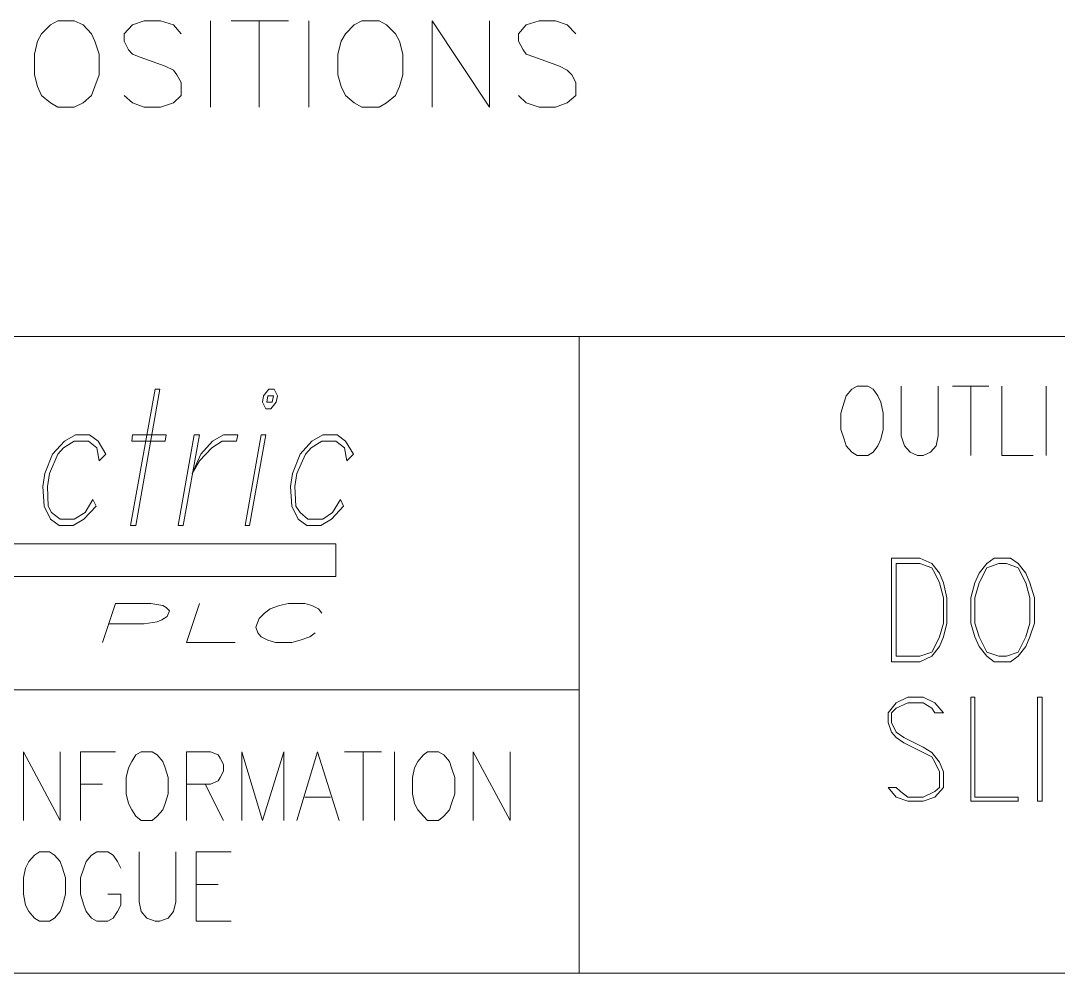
# Model space of a CAD drawing. Header units: millimetres. Extents: x 20 to 2064, y 18 to 2964.
# Drawn here: x 803.4 to 1139.5, y 56.8 to 365.4 of the extents above; entities that cross this region are included whole.
import ezdxf

# ---------------------------------------------------------------- set-up
doc = ezdxf.new("R2010")
doc.units = ezdxf.units.MM
doc.header["$MEASUREMENT"] = 0
doc.layers.get('0').update_dxf_attribs({"linetype": 'CONTINUOUS'})

msp = doc.modelspace()

# ---------------------------------------------------------------- linework, layer by layer
at = {"color": 0, "linetype": 'Continuous', "lineweight": 20, "true_color": 0x000007}
for points in [[(813.05, 364.12), (810.16, 361.22)], [(815.42, 365.43), (813.05, 364.12)], [(813.05, 364.12), (813.05, 364.12)], [(820.68, 365.43), (815.42, 365.43)], [(815.42, 365.43), (815.42, 365.43)], [(823.57, 364.12), (820.68, 365.43)], [(820.68, 365.43), (820.68, 365.43)], [(826.33, 361.22), (823.57, 364.12)], [(823.57, 364.12), (823.57, 364.12)], [(839.61, 364.12), (836.85, 361.22)], [(843.42, 365.43), (839.61, 364.12)], [(839.61, 364.12), (839.61, 364.12)], [(848.68, 365.43), (843.42, 365.43)], [(843.42, 365.43), (843.42, 365.43)], [(852.89, 364.12), (848.68, 365.43)], [(848.68, 365.43), (848.68, 365.43)], [(855.39, 361.22), (852.89, 364.12)], [(852.89, 364.12), (852.89, 364.12)], [(864.86, 365.43), (864.86, 337.42)], [(871.56, 365.43), (890.11, 365.43)], [(880.64, 365.43), (880.64, 337.42)], [(890.11, 365.43), (890.11, 365.43)], [(896.68, 365.43), (896.68, 337.42)], [(911.41, 364.12), (908.65, 361.22)], [(913.91, 365.43), (911.41, 364.12)], [(911.41, 364.12), (911.41, 364.12)], [(919.56, 365.43), (913.91, 365.43)], [(913.91, 365.43), (913.91, 365.43)], [(921.93, 364.12), (919.56, 365.43)], [(919.56, 365.43), (919.56, 365.43)], [(924.82, 361.22), (921.93, 364.12)], [(921.93, 364.12), (921.93, 364.12)], [(936.66, 365.43), (936.66, 337.42)], [(936.66, 365.43), (955.2, 337.42)], [(955.2, 365.43), (955.2, 337.42)], [(967.16, 364.12), (964.66, 361.22)], [(971.37, 365.43), (967.16, 364.12)], [(967.16, 364.12), (967.16, 364.12)], [(976.63, 365.43), (971.37, 365.43)], [(971.37, 365.43), (971.37, 365.43)], [(980.44, 364.12), (976.63, 365.43)], [(976.63, 365.43), (976.63, 365.43)], [(983.21, 361.22), (980.44, 364.12)], [(980.44, 364.12), (980.44, 364.12)], [(810.16, 361.22), (808.84, 358.86)], [(810.16, 361.22), (810.16, 361.22)], [(827.38, 358.86), (826.33, 361.22)], [(826.33, 361.22), (826.33, 361.22)], [(836.85, 361.22), (836.85, 361.22)], [(836.85, 361.22), (836.85, 358.86)], [(908.65, 361.22), (907.2, 358.86)], [(908.65, 361.22), (908.65, 361.22)], [(926.14, 358.86), (924.82, 361.22)], [(924.82, 361.22), (924.82, 361.22)], [(964.66, 361.22), (964.66, 361.22)], [(964.66, 361.22), (964.66, 358.86)], [(808.84, 358.86), (807.79, 354.65)], [(808.84, 358.86), (808.84, 358.86)], [(828.83, 354.65), (827.38, 358.86)], [(827.38, 358.86), (827.38, 358.86)], [(836.85, 358.86), (836.85, 358.86)], [(836.85, 358.86), (838.3, 355.96)], [(907.2, 358.86), (906.15, 354.65)], [(907.2, 358.86), (907.2, 358.86)], [(927.19, 354.65), (926.14, 358.86)], [(926.14, 358.86), (926.14, 358.86)], [(964.66, 358.86), (964.66, 358.86)], [(964.66, 358.86), (966.11, 355.96)], [(807.79, 354.65), (807.79, 354.65)], [(807.79, 354.65), (807.79, 347.94)], [(828.83, 347.94), (828.83, 354.65)], [(828.83, 354.65), (828.83, 354.65)], [(838.3, 355.96), (838.3, 355.96)], [(838.3, 355.96), (839.61, 354.65)], [(839.61, 354.65), (839.61, 354.65)], [(839.61, 354.65), (842.11, 353.6)], [(842.11, 353.6), (842.11, 353.6)], [(842.11, 353.6), (850.13, 350.7)], [(906.15, 354.65), (906.15, 354.65)], [(906.15, 354.65), (906.15, 347.94)], [(927.19, 347.94), (927.19, 354.65)], [(927.19, 354.65), (927.19, 354.65)], [(966.11, 355.96), (966.11, 355.96)], [(966.11, 355.96), (967.16, 354.65)], [(967.16, 354.65), (967.16, 354.65)], [(967.16, 354.65), (969.92, 353.6)], [(969.92, 353.6), (969.92, 353.6)], [(969.92, 353.6), (977.95, 350.7)], [(850.13, 350.7), (850.13, 350.7)], [(850.13, 350.7), (852.89, 349.39)], [(977.95, 350.7), (977.95, 350.7)], [(977.95, 350.7), (980.44, 349.39)], [(807.79, 347.94), (807.79, 347.94)], [(807.79, 347.94), (808.84, 344.13)], [(827.38, 344.13), (828.83, 347.94)], [(828.83, 347.94), (828.83, 347.94)], [(852.89, 349.39), (852.89, 349.39)], [(852.89, 349.39), (853.94, 347.94)], [(853.94, 347.94), (853.94, 347.94)], [(853.94, 347.94), (855.39, 345.44)], [(906.15, 347.94), (906.15, 347.94)], [(906.15, 347.94), (907.2, 344.13)], [(926.14, 344.13), (927.19, 347.94)], [(927.19, 347.94), (927.19, 347.94)], [(980.44, 349.39), (980.44, 349.39)], [(980.44, 349.39), (981.89, 347.94)], [(981.89, 347.94), (981.89, 347.94)], [(981.89, 347.94), (983.21, 345.44)], [(808.84, 344.13), (808.84, 344.13)], [(808.84, 344.13), (810.16, 341.24)], [(826.33, 341.24), (827.38, 344.13)], [(827.38, 344.13), (827.38, 344.13)], [(855.39, 345.44), (855.39, 345.44)], [(855.39, 345.44), (855.39, 341.24)], [(907.2, 344.13), (907.2, 344.13)], [(907.2, 344.13), (908.65, 341.24)], [(924.82, 341.24), (926.14, 344.13)], [(926.14, 344.13), (926.14, 344.13)], [(983.21, 345.44), (983.21, 345.44)], [(983.21, 345.44), (983.21, 341.24)], [(810.16, 341.24), (810.16, 341.24)], [(810.16, 341.24), (813.05, 338.87)], [(823.57, 338.87), (826.33, 341.24)], [(826.33, 341.24), (826.33, 341.24)], [(839.61, 338.87), (836.85, 341.24)], [(836.85, 341.24), (836.85, 341.24)], [(855.39, 341.24), (852.89, 338.87)], [(855.39, 341.24), (855.39, 341.24)], [(908.65, 341.24), (908.65, 341.24)], [(908.65, 341.24), (911.41, 338.87)], [(921.93, 338.87), (924.82, 341.24)], [(924.82, 341.24), (924.82, 341.24)], [(967.16, 338.87), (964.66, 341.24)], [(964.66, 341.24), (964.66, 341.24)], [(983.21, 341.24), (980.44, 338.87)], [(983.21, 341.24), (983.21, 341.24)], [(813.05, 338.87), (813.05, 338.87)], [(813.05, 338.87), (815.42, 337.42)], [(815.42, 337.42), (815.42, 337.42)], [(815.42, 337.42), (820.68, 337.42)], [(820.68, 337.42), (823.57, 338.87)], [(820.68, 337.42), (820.68, 337.42)], [(823.57, 338.87), (823.57, 338.87)], [(843.42, 337.42), (839.61, 338.87)], [(839.61, 338.87), (839.61, 338.87)], [(848.68, 337.42), (843.42, 337.42)], [(843.42, 337.42), (843.42, 337.42)], [(852.89, 338.87), (848.68, 337.42)], [(848.68, 337.42), (848.68, 337.42)], [(852.89, 338.87), (852.89, 338.87)], [(864.86, 337.42), (864.86, 337.42)], [(880.64, 337.42), (880.64, 337.42)], [(896.68, 337.42), (896.68, 337.42)], [(911.41, 338.87), (911.41, 338.87)], [(911.41, 338.87), (913.91, 337.42)], [(913.91, 337.42), (913.91, 337.42)], [(913.91, 337.42), (919.56, 337.42)], [(919.56, 337.42), (921.93, 338.87)], [(919.56, 337.42), (919.56, 337.42)], [(921.93, 338.87), (921.93, 338.87)], [(936.66, 337.42), (936.66, 337.42)], [(955.2, 337.42), (955.2, 337.42)], [(955.2, 337.42), (955.2, 337.42)], [(971.37, 337.42), (967.16, 338.87)], [(967.16, 338.87), (967.16, 338.87)], [(976.63, 337.42), (971.37, 337.42)], [(971.37, 337.42), (971.37, 337.42)], [(980.44, 338.87), (976.63, 337.42)], [(976.63, 337.42), (976.63, 337.42)], [(980.44, 338.87), (980.44, 338.87)], [(66.54, 263.13), (2017.43, 263.13)], [(984.26, 263.13), (984.26, 56.81)], [(846.97, 246.03), (838.95, 201.85)], [(848.42, 246.03), (840.66, 201.85)], [(846.97, 246.03), (848.42, 246.03)], [(848.42, 246.03), (848.42, 246.03)], [(883.79, 246.03), (882.08, 243.93)], [(885.5, 246.03), (883.79, 246.03)], [(883.79, 246.03), (883.79, 246.03)], [(886.56, 243.93), (885.5, 246.03)], [(885.5, 246.03), (885.5, 246.03)], [(1072.62, 246.03), (1070.78, 243.93)], [(1074.33, 247.08), (1072.62, 246.03)], [(1072.62, 246.03), (1072.62, 246.03)], [(1077.88, 247.08), (1074.33, 247.08)], [(1074.33, 247.08), (1074.33, 247.08)], [(1079.59, 246.03), (1077.88, 247.08)], [(1077.88, 247.08), (1077.88, 247.08)], [(1081.04, 243.93), (1079.59, 246.03)], [(1079.59, 246.03), (1079.59, 246.03)], [(1088.67, 247.08), (1088.67, 230.91)], [(1100.63, 230.91), (1100.63, 247.08)], [(1100.63, 247.08), (1100.63, 247.08)], [(1105.24, 247.08), (1117.07, 247.08)], [(1111.15, 247.08), (1111.15, 224.6)], [(1117.07, 247.08), (1117.07, 247.08)], [(1121.28, 247.08), (1121.28, 224.6)], [(1135.61, 247.08), (1135.61, 224.6)], [(882.08, 243.93), (881.69, 241.82)], [(882.08, 243.93), (882.08, 243.93)], [(883.4, 243.93), (883.14, 241.82)], [(885.24, 243.93), (883.4, 243.93)], [(883.4, 243.93), (883.4, 243.93)], [(884.85, 241.82), (885.24, 243.93)], [(885.24, 243.93), (885.24, 243.93)], [(886.16, 241.82), (886.56, 243.93)], [(886.56, 243.93), (886.56, 243.93)], [(1070.78, 243.93), (1070.13, 241.82)], [(1070.78, 243.93), (1070.78, 243.93)], [(1082.09, 241.82), (1081.04, 243.93)], [(1081.04, 243.93), (1081.04, 243.93)], [(881.69, 241.82), (881.69, 241.82)], [(881.69, 241.82), (882.74, 239.72)], [(882.74, 239.72), (882.74, 239.72)], [(882.74, 239.72), (884.45, 239.72)], [(883.14, 241.82), (883.14, 241.82)], [(883.14, 241.82), (884.85, 241.82)], [(884.45, 239.72), (886.16, 241.82)], [(884.45, 239.72), (884.45, 239.72)], [(884.85, 241.82), (884.85, 241.82)], [(886.16, 241.82), (886.16, 241.82)], [(1070.13, 241.82), (1069.07, 238.27)], [(1070.13, 241.82), (1070.13, 241.82)], [(1082.75, 238.27), (1082.09, 241.82)], [(1082.09, 241.82), (1082.09, 241.82)], [(1069.07, 238.27), (1069.07, 238.27)], [(1069.07, 238.27), (1069.07, 233.01)], [(1082.75, 233.01), (1082.75, 238.27)], [(1082.75, 238.27), (1082.75, 238.27)], [(1069.07, 233.01), (1069.07, 233.01)], [(1069.07, 233.01), (1070.13, 229.86)], [(1082.09, 229.86), (1082.75, 233.01)], [(1082.75, 233.01), (1082.75, 233.01)], [(817.52, 229.2), (813.71, 224.99)], [(820.68, 229.2), (817.26, 227.1)], [(821.07, 231.3), (817.52, 229.2)], [(817.52, 229.2), (817.52, 229.2)], [(825.28, 229.2), (820.68, 229.2)], [(820.68, 229.2), (820.68, 229.2)], [(825.67, 231.3), (821.07, 231.3)], [(821.07, 231.3), (821.07, 231.3)], [(828.04, 227.1), (825.28, 229.2)], [(825.28, 229.2), (825.28, 229.2)], [(828.43, 229.2), (825.67, 231.3)], [(825.67, 231.3), (825.67, 231.3)], [(830.93, 224.99), (828.43, 229.2)], [(828.43, 229.2), (828.43, 229.2)], [(839.61, 231.3), (839.35, 229.2)], [(839.35, 229.2), (839.35, 229.2)], [(839.35, 229.2), (850.13, 229.2)], [(839.61, 231.3), (850.53, 231.3)], [(850.53, 231.3), (850.13, 229.2)], [(850.13, 229.2), (850.13, 229.2)], [(850.13, 229.2), (850.13, 229.2)], [(850.53, 231.3), (850.53, 231.3)], [(859.6, 231.3), (854.34, 201.85)], [(861.31, 231.3), (856.05, 201.85)], [(859.6, 231.3), (861.31, 231.3)], [(861.31, 231.3), (861.31, 231.3)], [(861.7, 224.99), (865.52, 229.2)], [(865.25, 227.1), (868.67, 229.2)], [(865.52, 229.2), (869.07, 231.3)], [(865.52, 229.2), (865.52, 229.2)], [(868.67, 229.2), (868.67, 229.2)], [(868.67, 229.2), (873.27, 229.2)], [(869.07, 231.3), (869.07, 231.3)], [(869.07, 231.3), (873.67, 231.3)], [(873.27, 229.2), (873.67, 231.3)], [(873.27, 229.2), (873.27, 229.2)], [(873.67, 231.3), (873.67, 231.3)], [(873.67, 231.3), (873.67, 231.3)], [(881.3, 231.3), (876.04, 201.85)], [(882.74, 231.3), (877.48, 201.85)], [(881.3, 231.3), (882.74, 231.3)], [(882.74, 231.3), (882.74, 231.3)], [(897.73, 229.2), (893.92, 224.99)], [(900.89, 229.2), (897.47, 227.1)], [(901.28, 231.3), (897.73, 229.2)], [(897.73, 229.2), (897.73, 229.2)], [(905.49, 229.2), (900.89, 229.2)], [(900.89, 229.2), (900.89, 229.2)], [(905.89, 231.3), (901.28, 231.3)], [(901.28, 231.3), (901.28, 231.3)], [(908.25, 227.1), (905.49, 229.2)], [(905.49, 229.2), (905.49, 229.2)], [(908.65, 229.2), (905.89, 231.3)], [(905.89, 231.3), (905.89, 231.3)], [(911.15, 224.99), (908.65, 229.2)], [(908.65, 229.2), (908.65, 229.2)], [(1070.13, 229.86), (1070.13, 229.86)], [(1070.13, 229.86), (1070.78, 227.75)], [(1081.04, 227.75), (1082.09, 229.86)], [(1082.09, 229.86), (1082.09, 229.86)], [(1088.67, 230.91), (1088.67, 230.91)], [(1088.67, 230.91), (1089.72, 227.75)], [(1099.98, 227.75), (1100.63, 230.91)], [(1100.63, 230.91), (1100.63, 230.91)], [(817.26, 227.1), (815.42, 224.99)], [(817.26, 227.1), (817.26, 227.1)], [(828.83, 222.89), (828.04, 227.1)], [(828.04, 227.1), (828.04, 227.1)], [(861.31, 222.89), (865.25, 227.1)], [(865.25, 227.1), (865.25, 227.1)], [(897.47, 227.1), (895.63, 224.99)], [(897.47, 227.1), (897.47, 227.1)], [(909.04, 222.89), (908.25, 227.1)], [(908.25, 227.1), (908.25, 227.1)], [(1070.78, 227.75), (1070.78, 227.75)], [(1070.78, 227.75), (1072.62, 225.65)], [(1072.62, 225.65), (1072.62, 225.65)], [(1072.62, 225.65), (1074.33, 224.6)], [(1077.88, 224.6), (1079.59, 225.65)], [(1079.59, 225.65), (1081.04, 227.75)], [(1079.59, 225.65), (1079.59, 225.65)], [(1081.04, 227.75), (1081.04, 227.75)], [(1089.72, 227.75), (1089.72, 227.75)], [(1089.72, 227.75), (1091.56, 225.65)], [(1091.56, 225.65), (1091.56, 225.65)], [(1091.56, 225.65), (1093.93, 224.6)], [(1095.77, 224.6), (1098.13, 225.65)], [(1098.13, 225.65), (1099.98, 227.75)], [(1098.13, 225.65), (1098.13, 225.65)], [(1099.98, 227.75), (1099.98, 227.75)], [(813.71, 224.99), (811.21, 218.68)], [(815.42, 224.99), (812.65, 218.68)], [(813.71, 224.99), (813.71, 224.99)], [(815.42, 224.99), (815.42, 224.99)], [(830.93, 224.99), (828.83, 222.89)], [(828.83, 222.89), (828.83, 222.89)], [(858.94, 218.68), (861.7, 224.99)], [(858.94, 218.68), (861.31, 222.89)], [(861.31, 222.89), (861.31, 222.89)], [(861.7, 224.99), (861.7, 224.99)], [(893.92, 224.99), (891.42, 218.68)], [(895.63, 224.99), (892.87, 218.68)], [(893.92, 224.99), (893.92, 224.99)], [(895.63, 224.99), (895.63, 224.99)], [(911.15, 224.99), (909.04, 222.89)], [(909.04, 222.89), (909.04, 222.89)], [(1074.33, 224.6), (1074.33, 224.6)], [(1074.33, 224.6), (1077.88, 224.6)], [(1077.88, 224.6), (1077.88, 224.6)], [(1093.93, 224.6), (1093.93, 224.6)], [(1093.93, 224.6), (1095.77, 224.6)], [(1095.77, 224.6), (1095.77, 224.6)], [(1111.15, 224.6), (1111.15, 224.6)], [(1121.28, 224.6), (1121.28, 224.6)], [(1121.28, 224.6), (1131.4, 224.6)], [(1131.4, 224.6), (1131.4, 224.6)], [(1135.61, 224.6), (1135.61, 224.6)], [(811.21, 218.68), (810.55, 214.47)], [(811.21, 218.68), (811.21, 218.68)], [(812.65, 218.68), (812, 214.47)], [(812.65, 218.68), (812.65, 218.68)], [(891.42, 218.68), (890.76, 214.47)], [(891.42, 218.68), (891.42, 218.68)], [(892.87, 218.68), (892.21, 214.47)], [(892.87, 218.68), (892.87, 218.68)], [(810.55, 214.47), (810.55, 214.47)], [(810.55, 214.47), (810.94, 208.16)], [(812, 214.47), (812, 214.47)], [(812, 214.47), (812.26, 208.16)], [(890.76, 214.47), (890.76, 214.47)], [(890.76, 214.47), (891.16, 208.16)], [(892.21, 214.47), (892.21, 214.47)], [(892.21, 214.47), (892.47, 208.16)], [(824.23, 206.06), (826.72, 210.26)], [(826.72, 210.26), (826.72, 210.26)], [(826.72, 210.26), (827.78, 208.16)], [(904.44, 206.06), (906.94, 210.26)], [(906.94, 210.26), (906.94, 210.26)], [(906.94, 210.26), (907.99, 208.16)], [(810.94, 208.16), (810.94, 208.16)], [(810.94, 208.16), (813.05, 203.95)], [(812.26, 208.16), (812.26, 208.16)], [(812.26, 208.16), (813.31, 206.06)], [(813.31, 206.06), (813.31, 206.06)], [(813.31, 206.06), (816.2, 203.95)], [(820.68, 203.95), (824.23, 206.06)], [(823.83, 203.95), (827.78, 208.16)], [(824.23, 206.06), (824.23, 206.06)], [(827.78, 208.16), (827.78, 208.16)], [(827.78, 208.16), (827.78, 208.16)], [(891.16, 208.16), (891.16, 208.16)], [(891.16, 208.16), (893.26, 203.95)], [(892.47, 208.16), (892.47, 208.16)], [(892.47, 208.16), (893.92, 206.06)], [(893.92, 206.06), (893.92, 206.06)], [(893.92, 206.06), (896.42, 203.95)], [(901.28, 203.95), (904.44, 206.06)], [(904.04, 203.95), (907.99, 208.16)], [(904.44, 206.06), (904.44, 206.06)], [(907.99, 208.16), (907.99, 208.16)], [(907.99, 208.16), (907.99, 208.16)], [(813.05, 203.95), (813.05, 203.95)], [(813.05, 203.95), (815.81, 201.85)], [(815.81, 201.85), (815.81, 201.85)], [(815.81, 201.85), (820.41, 201.85)], [(816.2, 203.95), (816.2, 203.95)], [(816.2, 203.95), (820.68, 203.95)], [(820.41, 201.85), (823.83, 203.95)], [(820.41, 201.85), (820.41, 201.85)], [(820.68, 203.95), (820.68, 203.95)], [(823.83, 203.95), (823.83, 203.95)], [(838.95, 201.85), (838.95, 201.85)], [(838.95, 201.85), (840.66, 201.85)], [(840.66, 201.85), (840.66, 201.85)], [(840.66, 201.85), (840.66, 201.85)], [(854.34, 201.85), (854.34, 201.85)], [(854.34, 201.85), (856.05, 201.85)], [(856.05, 201.85), (856.05, 201.85)], [(856.05, 201.85), (856.05, 201.85)], [(876.04, 201.85), (876.04, 201.85)], [(876.04, 201.85), (877.48, 201.85)], [(877.48, 201.85), (877.48, 201.85)], [(877.48, 201.85), (877.48, 201.85)], [(893.26, 203.95), (893.26, 203.95)], [(893.26, 203.95), (896.02, 201.85)], [(896.02, 201.85), (896.02, 201.85)], [(896.02, 201.85), (900.63, 201.85)], [(896.42, 203.95), (896.42, 203.95)], [(896.42, 203.95), (901.28, 203.95)], [(900.63, 201.85), (904.04, 203.95)], [(900.63, 201.85), (900.63, 201.85)], [(901.28, 203.95), (901.28, 203.95)], [(904.04, 203.95), (904.04, 203.95)], [(905.49, 195.93), (690.76, 195.93)], [(905.49, 185.41), (905.49, 195.93)], [(905.49, 195.93), (905.49, 195.93)], [(1085.51, 191.33), (1085.51, 157.67)], [(1085.51, 191.33), (1094.72, 191.33)], [(1086.96, 189.62), (1086.96, 159.51)], [(1086.96, 189.62), (1094.72, 189.62)], [(1094.72, 191.33), (1094.72, 191.33)], [(1094.72, 191.33), (1098.53, 189.62)], [(1094.72, 189.62), (1094.72, 189.62)], [(1094.72, 189.62), (1098.53, 188.17)], [(1098.53, 189.62), (1098.53, 189.62)], [(1098.53, 189.62), (1101.03, 186.46)], [(1116.41, 189.62), (1113.91, 186.46)], [(1118.78, 191.33), (1116.41, 189.62)], [(1116.41, 189.62), (1116.41, 189.62)], [(1120.23, 189.62), (1116.41, 188.17)], [(1124.04, 191.33), (1118.78, 191.33)], [(1118.78, 191.33), (1118.78, 191.33)], [(1122.72, 189.62), (1120.23, 189.62)], [(1120.23, 189.62), (1120.23, 189.62)], [(1126.54, 188.17), (1122.72, 189.62)], [(1122.72, 189.62), (1122.72, 189.62)], [(1126.54, 189.62), (1124.04, 191.33)], [(1124.04, 191.33), (1124.04, 191.33)], [(1129.04, 186.46), (1126.54, 189.62)], [(1126.54, 189.62), (1126.54, 189.62)], [(693.25, 185.41), (905.49, 185.41)], [(905.49, 185.41), (905.49, 185.41)], [(1098.53, 188.17), (1098.53, 188.17)], [(1098.53, 188.17), (1099.58, 186.46)], [(1099.58, 186.46), (1099.58, 186.46)], [(1099.58, 186.46), (1101.03, 183.31)], [(1101.03, 186.46), (1101.03, 186.46)], [(1101.03, 186.46), (1102.34, 183.31)], [(1113.91, 186.46), (1112.47, 183.31)], [(1116.41, 188.17), (1113.91, 183.31)], [(1113.91, 186.46), (1113.91, 186.46)], [(1116.41, 188.17), (1116.41, 188.17)], [(1129.04, 183.31), (1126.54, 188.17)], [(1126.54, 188.17), (1126.54, 188.17)], [(1130.35, 183.31), (1129.04, 186.46)], [(1129.04, 186.46), (1129.04, 186.46)], [(1101.03, 183.31), (1101.03, 183.31)], [(1101.03, 183.31), (1102.34, 178.44)], [(1102.34, 183.31), (1102.34, 183.31)], [(1102.34, 183.31), (1103.39, 178.44)], [(1112.47, 183.31), (1111.15, 178.44)], [(1112.47, 183.31), (1112.47, 183.31)], [(1113.91, 183.31), (1112.47, 178.44)], [(1113.91, 183.31), (1113.91, 183.31)], [(1130.35, 178.44), (1129.04, 183.31)], [(1129.04, 183.31), (1129.04, 183.31)], [(1131.8, 178.44), (1130.35, 183.31)], [(1130.35, 183.31), (1130.35, 183.31)], [(1102.34, 178.44), (1102.34, 178.44)], [(1102.34, 178.44), (1102.34, 170.29)], [(1103.39, 178.44), (1103.39, 178.44)], [(1103.39, 178.44), (1103.39, 170.29)], [(1111.15, 178.44), (1111.15, 178.44)], [(1111.15, 178.44), (1111.15, 170.29)], [(1112.47, 178.44), (1112.47, 178.44)], [(1112.47, 178.44), (1112.47, 170.29)], [(1130.35, 170.29), (1130.35, 178.44)], [(1130.35, 178.44), (1130.35, 178.44)], [(1131.8, 170.29), (1131.8, 178.44)], [(1131.8, 178.44), (1131.8, 178.44)], [(834.09, 176.6), (829.88, 163.98)], [(834.09, 176.6), (845.53, 176.6)], [(845.53, 176.6), (845.53, 176.6)], [(845.53, 176.6), (849.47, 175.94)], [(849.47, 175.94), (849.47, 175.94)], [(849.47, 175.94), (850.53, 175.29)], [(850.53, 175.29), (850.53, 175.29)], [(850.53, 175.29), (851.58, 174.23)], [(861.31, 176.6), (857.1, 163.98)], [(884.19, 174.89), (882.35, 173.45)], [(887.21, 175.94), (884.19, 174.89)], [(884.19, 174.89), (884.19, 174.89)], [(890.11, 176.6), (887.21, 175.94)], [(887.21, 175.94), (887.21, 175.94)], [(895.37, 176.6), (890.11, 176.6)], [(890.11, 176.6), (890.11, 176.6)], [(897.73, 175.94), (895.37, 176.6)], [(895.37, 176.6), (895.37, 176.6)], [(899.84, 174.89), (897.73, 175.94)], [(897.73, 175.94), (897.73, 175.94)], [(900.89, 173.45), (899.84, 174.89)], [(899.84, 174.89), (899.84, 174.89)], [(850.79, 172.39), (849.08, 171.34)], [(851.58, 174.23), (850.79, 172.39)], [(850.79, 172.39), (850.79, 172.39)], [(851.58, 174.23), (851.58, 174.23)], [(880.64, 171.74), (879.59, 168.97)], [(882.35, 173.45), (880.64, 171.74)], [(880.64, 171.74), (880.64, 171.74)], [(882.35, 173.45), (882.35, 173.45)], [(843.42, 170.03), (831.98, 170.03)], [(831.98, 170.03), (831.98, 170.03)], [(847.63, 170.68), (843.42, 170.03)], [(843.42, 170.03), (843.42, 170.03)], [(849.08, 171.34), (847.63, 170.68)], [(847.63, 170.68), (847.63, 170.68)], [(849.08, 171.34), (849.08, 171.34)], [(879.59, 168.97), (879.59, 168.97)], [(879.59, 168.97), (880.24, 167.13)], [(1102.34, 170.29), (1101.03, 165.82)], [(1103.39, 170.29), (1102.34, 165.82)], [(1102.34, 170.29), (1102.34, 170.29)], [(1103.39, 170.29), (1103.39, 170.29)], [(1111.15, 170.29), (1111.15, 170.29)], [(1111.15, 170.29), (1112.47, 165.82)], [(1112.47, 170.29), (1112.47, 170.29)], [(1112.47, 170.29), (1113.91, 165.82)], [(1129.04, 165.82), (1130.35, 170.29)], [(1130.35, 165.82), (1131.8, 170.29)], [(1130.35, 170.29), (1130.35, 170.29)], [(1131.8, 170.29), (1131.8, 170.29)], [(880.24, 167.13), (880.24, 167.13)], [(880.24, 167.13), (881.3, 165.82)], [(881.3, 165.82), (881.3, 165.82)], [(881.3, 165.82), (883.4, 164.77)], [(883.4, 164.77), (883.4, 164.77)], [(883.4, 164.77), (885.9, 163.98)], [(891.16, 163.98), (893.92, 164.77)], [(893.92, 164.77), (897.08, 165.82)], [(893.92, 164.77), (893.92, 164.77)], [(897.08, 165.82), (898.78, 167.13)], [(897.08, 165.82), (897.08, 165.82)], [(898.78, 167.13), (898.78, 167.13)], [(1101.03, 165.82), (1099.58, 162.66)], [(1102.34, 165.82), (1101.03, 162.66)], [(1101.03, 165.82), (1101.03, 165.82)], [(1102.34, 165.82), (1102.34, 165.82)], [(1112.47, 165.82), (1112.47, 165.82)], [(1112.47, 165.82), (1113.91, 162.66)], [(1113.91, 165.82), (1113.91, 165.82)], [(1113.91, 165.82), (1116.41, 160.82)], [(1126.54, 160.82), (1129.04, 165.82)], [(1129.04, 162.66), (1130.35, 165.82)], [(1129.04, 165.82), (1129.04, 165.82)], [(1130.35, 165.82), (1130.35, 165.82)], [(829.88, 163.98), (829.88, 163.98)], [(857.1, 163.98), (857.1, 163.98)], [(857.1, 163.98), (872.88, 163.98)], [(872.88, 163.98), (872.88, 163.98)], [(885.9, 163.98), (885.9, 163.98)], [(885.9, 163.98), (891.16, 163.98)], [(891.16, 163.98), (891.16, 163.98)], [(1101.03, 162.66), (1098.53, 159.51)], [(1099.58, 162.66), (1098.53, 160.82)], [(1099.58, 162.66), (1099.58, 162.66)], [(1101.03, 162.66), (1101.03, 162.66)], [(1113.91, 162.66), (1113.91, 162.66)], [(1113.91, 162.66), (1116.41, 159.51)], [(1126.54, 159.51), (1129.04, 162.66)], [(1129.04, 162.66), (1129.04, 162.66)], [(1086.96, 159.51), (1086.96, 159.51)], [(1094.72, 159.51), (1086.96, 159.51)], [(1086.96, 159.51), (1086.96, 159.51)], [(1098.53, 160.82), (1094.72, 159.51)], [(1098.53, 159.51), (1094.72, 157.67)], [(1094.72, 159.51), (1094.72, 159.51)], [(1098.53, 160.82), (1098.53, 160.82)], [(1098.53, 159.51), (1098.53, 159.51)], [(1116.41, 160.82), (1116.41, 160.82)], [(1116.41, 160.82), (1120.23, 159.51)], [(1116.41, 159.51), (1116.41, 159.51)], [(1116.41, 159.51), (1118.78, 157.67)], [(1120.23, 159.51), (1120.23, 159.51)], [(1120.23, 159.51), (1122.72, 159.51)], [(1122.72, 159.51), (1126.54, 160.82)], [(1122.72, 159.51), (1122.72, 159.51)], [(1124.04, 157.67), (1126.54, 159.51)], [(1126.54, 160.82), (1126.54, 160.82)], [(1126.54, 159.51), (1126.54, 159.51)], [(1085.51, 157.67), (1085.51, 157.67)], [(1094.72, 157.67), (1085.51, 157.67)], [(1085.51, 157.67), (1085.51, 157.67)], [(1094.72, 157.67), (1094.72, 157.67)], [(1118.78, 157.67), (1118.78, 157.67)], [(1118.78, 157.67), (1124.04, 157.67)], [(1124.04, 157.67), (1124.04, 157.67)], [(542.56, 148.59), (984.26, 148.59)], [(984.26, 148.59), (984.26, 148.59)], [(1090.77, 146.23), (1086.96, 144.38)], [(1095.77, 146.23), (1090.77, 146.23)], [(1090.77, 146.23), (1090.77, 146.23)], [(1099.58, 144.38), (1095.77, 146.23)], [(1095.77, 146.23), (1095.77, 146.23)], [(1111.15, 146.23), (1111.15, 112.56)], [(1111.15, 146.23), (1112.47, 146.23)], [(1112.47, 146.23), (1112.47, 146.23)], [(1112.47, 146.23), (1112.47, 113.88)], [(1132.85, 146.23), (1132.85, 112.56)], [(1132.85, 146.23), (1134.3, 146.23)], [(1134.3, 146.23), (1134.3, 146.23)], [(1134.3, 146.23), (1134.3, 112.56)], [(1086.96, 144.38), (1084.46, 141.23)], [(1084.46, 141.23), (1084.46, 141.23)], [(1084.46, 141.23), (1084.46, 138.07)], [(1086.96, 142.67), (1085.51, 141.23)], [(1085.51, 141.23), (1085.51, 141.23)], [(1085.51, 141.23), (1085.51, 138.07)], [(1086.96, 144.38), (1086.96, 144.38)], [(1090.77, 144.38), (1086.96, 142.67)], [(1086.96, 142.67), (1086.96, 142.67)], [(1095.77, 144.38), (1090.77, 144.38)], [(1090.77, 144.38), (1090.77, 144.38)], [(1098.53, 142.67), (1095.77, 144.38)], [(1095.77, 144.38), (1095.77, 144.38)], [(1099.58, 141.23), (1098.53, 142.67)], [(1098.53, 142.67), (1098.53, 142.67)], [(1102.34, 141.23), (1099.58, 144.38)], [(1099.58, 144.38), (1099.58, 144.38)], [(1102.34, 141.23), (1099.58, 141.23)], [(1099.58, 141.23), (1099.58, 141.23)], [(1084.46, 138.07), (1084.46, 138.07)], [(1084.46, 138.07), (1085.51, 134.92)], [(1085.51, 138.07), (1085.51, 138.07)], [(1085.51, 138.07), (1086.96, 134.92)], [(1085.51, 134.92), (1085.51, 134.92)], [(1085.51, 134.92), (1086.96, 133.21)], [(1086.96, 134.92), (1086.96, 134.92)], [(1086.96, 134.92), (1089.46, 133.21)], [(1086.96, 133.21), (1086.96, 133.21)], [(1086.96, 133.21), (1089.46, 131.5)], [(1089.46, 133.21), (1089.46, 133.21)], [(1089.46, 133.21), (1095.77, 130.05)], [(1089.46, 131.5), (1089.46, 131.5)], [(1089.46, 131.5), (1095.77, 128.34)], [(804.24, 128.6), (804.24, 106.25)], [(804.24, 128.6), (816.2, 106.25)], [(816.2, 128.6), (816.2, 106.25)], [(822.78, 128.6), (822.78, 106.25)], [(822.78, 128.6), (834.09, 128.6)], [(834.09, 128.6), (834.09, 128.6)], [(842.37, 128.6), (840.66, 127.55)], [(845.92, 128.6), (842.37, 128.6)], [(842.37, 128.6), (842.37, 128.6)], [(847.63, 127.55), (845.92, 128.6)], [(845.92, 128.6), (845.92, 128.6)], [(857.1, 128.6), (857.1, 106.25)], [(857.1, 128.6), (864.86, 128.6)], [(864.86, 128.6), (864.86, 128.6)], [(864.86, 128.6), (867.36, 127.55)], [(874.98, 128.6), (874.98, 106.25)], [(874.98, 128.6), (881.69, 106.25)], [(888.66, 128.6), (881.69, 106.25)], [(888.66, 128.6), (888.66, 106.25)], [(899.57, 128.6), (892.87, 106.25)], [(899.57, 128.6), (906.54, 106.25)], [(908.25, 128.6), (920.22, 128.6)], [(914.3, 128.6), (914.3, 106.25)], [(920.22, 128.6), (920.22, 128.6)], [(924.43, 128.6), (924.43, 106.25)], [(935.21, 128.6), (933.89, 127.55)], [(938.76, 128.6), (935.21, 128.6)], [(935.21, 128.6), (935.21, 128.6)], [(940.47, 127.55), (938.76, 128.6)], [(938.76, 128.6), (938.76, 128.6)], [(949.94, 128.6), (949.94, 106.25)], [(949.94, 128.6), (961.9, 106.25)], [(961.9, 128.6), (961.9, 106.25)], [(1095.77, 130.05), (1095.77, 130.05)], [(1095.77, 130.05), (1098.53, 128.34)], [(1095.77, 128.34), (1095.77, 128.34)], [(1095.77, 128.34), (1098.53, 126.89)], [(1098.53, 128.34), (1098.53, 128.34)], [(1098.53, 128.34), (1101.03, 125.19)], [(839.35, 125.45), (838.3, 123.34)], [(840.66, 127.55), (839.35, 125.45)], [(839.35, 125.45), (839.35, 125.45)], [(840.66, 127.55), (840.66, 127.55)], [(849.47, 125.45), (847.63, 127.55)], [(847.63, 127.55), (847.63, 127.55)], [(850.13, 123.34), (849.47, 125.45)], [(849.47, 125.45), (849.47, 125.45)], [(867.36, 127.55), (867.36, 127.55)], [(867.36, 127.55), (868.01, 126.5)], [(868.01, 126.5), (868.01, 126.5)], [(868.01, 126.5), (869.07, 124.4)], [(869.07, 124.4), (869.07, 124.4)], [(869.07, 124.4), (869.07, 122.29)], [(932.05, 125.45), (931, 123.34)], [(933.89, 127.55), (932.05, 125.45)], [(932.05, 125.45), (932.05, 125.45)], [(933.89, 127.55), (933.89, 127.55)], [(942.31, 125.45), (940.47, 127.55)], [(940.47, 127.55), (940.47, 127.55)], [(942.97, 123.34), (942.31, 125.45)], [(942.31, 125.45), (942.31, 125.45)], [(1098.53, 126.89), (1098.53, 126.89)], [(1098.53, 126.89), (1099.58, 125.19)], [(1099.58, 125.19), (1099.58, 125.19)], [(1099.58, 125.19), (1101.03, 122.03)], [(1101.03, 125.19), (1101.03, 125.19)], [(1101.03, 125.19), (1102.34, 122.03)], [(838.3, 123.34), (837.51, 120.19)], [(838.3, 123.34), (838.3, 123.34)], [(851.18, 120.19), (850.13, 123.34)], [(850.13, 123.34), (850.13, 123.34)], [(869.07, 122.29), (868.01, 120.19)], [(869.07, 122.29), (869.07, 122.29)], [(931, 123.34), (930.34, 120.19)], [(931, 123.34), (931, 123.34)], [(944.02, 120.19), (942.97, 123.34)], [(942.97, 123.34), (942.97, 123.34)], [(1101.03, 122.03), (1101.03, 122.03)], [(1101.03, 122.03), (1101.03, 117.03)], [(1102.34, 122.03), (1102.34, 122.03)], [(1102.34, 122.03), (1102.34, 117.03)], [(822.78, 118.08), (829.88, 118.08)], [(829.88, 118.08), (829.88, 118.08)], [(837.51, 120.19), (837.51, 120.19)], [(837.51, 120.19), (837.51, 114.93)], [(851.18, 114.93), (851.18, 120.19)], [(851.18, 120.19), (851.18, 120.19)], [(864.86, 118.08), (857.1, 118.08)], [(857.1, 118.08), (857.1, 118.08)], [(863.15, 118.08), (869.07, 106.25)], [(867.36, 119.14), (864.86, 118.08)], [(864.86, 118.08), (864.86, 118.08)], [(868.01, 120.19), (867.36, 119.14)], [(867.36, 119.14), (867.36, 119.14)], [(868.01, 120.19), (868.01, 120.19)], [(930.34, 120.19), (930.34, 120.19)], [(930.34, 120.19), (930.34, 114.93)], [(944.02, 114.93), (944.02, 120.19)], [(944.02, 120.19), (944.02, 120.19)], [(837.51, 114.93), (837.51, 114.93)], [(837.51, 114.93), (838.3, 111.77)], [(850.13, 111.77), (851.18, 114.93)], [(851.18, 114.93), (851.18, 114.93)], [(930.34, 114.93), (930.34, 114.93)], [(930.34, 114.93), (931, 111.77)], [(942.97, 111.77), (944.02, 114.93)], [(944.02, 114.93), (944.02, 114.93)], [(1086.96, 117.03), (1084.46, 117.03)], [(1084.46, 117.03), (1084.46, 117.03)], [(1086.96, 113.88), (1084.46, 117.03)], [(1084.46, 117.03), (1084.46, 117.03)], [(1088.4, 115.72), (1086.96, 117.03)], [(1086.96, 117.03), (1086.96, 117.03)], [(1090.77, 113.88), (1088.4, 115.72)], [(1088.4, 115.72), (1088.4, 115.72)], [(1099.58, 115.72), (1095.77, 113.88)], [(1101.03, 117.03), (1099.58, 115.72)], [(1102.34, 117.03), (1099.58, 113.88)], [(1099.58, 115.72), (1099.58, 115.72)], [(1101.03, 117.03), (1101.03, 117.03)], [(1102.34, 117.03), (1102.34, 117.03)], [(838.3, 111.77), (838.3, 111.77)], [(838.3, 111.77), (839.35, 109.8)], [(849.47, 109.8), (850.13, 111.77)], [(850.13, 111.77), (850.13, 111.77)], [(895.37, 113.88), (903.78, 113.88)], [(903.78, 113.88), (903.78, 113.88)], [(931, 111.77), (931, 111.77)], [(931, 111.77), (932.05, 109.8)], [(942.31, 109.8), (942.97, 111.77)], [(942.97, 111.77), (942.97, 111.77)], [(1090.77, 112.56), (1086.96, 113.88)], [(1086.96, 113.88), (1086.96, 113.88)], [(1095.77, 113.88), (1090.77, 113.88)], [(1090.77, 113.88), (1090.77, 113.88)], [(1095.77, 112.56), (1090.77, 112.56)], [(1090.77, 112.56), (1090.77, 112.56)], [(1095.77, 113.88), (1095.77, 113.88)], [(1099.58, 113.88), (1095.77, 112.56)], [(1095.77, 112.56), (1095.77, 112.56)], [(1099.58, 113.88), (1099.58, 113.88)], [(1111.15, 112.56), (1111.15, 112.56)], [(1111.15, 112.56), (1126.54, 112.56)], [(1112.47, 113.88), (1112.47, 113.88)], [(1112.47, 113.88), (1126.54, 113.88)], [(1126.54, 113.88), (1126.54, 113.88)], [(1126.54, 113.88), (1126.54, 112.56)], [(1126.54, 112.56), (1126.54, 112.56)], [(1126.54, 112.56), (1126.54, 112.56)], [(1132.85, 112.56), (1132.85, 112.56)], [(1132.85, 112.56), (1134.3, 112.56)], [(1134.3, 112.56), (1134.3, 112.56)], [(1134.3, 112.56), (1134.3, 112.56)], [(839.35, 109.8), (839.35, 109.8)], [(839.35, 109.8), (840.66, 107.7)], [(840.66, 107.7), (840.66, 107.7)], [(840.66, 107.7), (842.37, 106.25)], [(845.92, 106.25), (847.63, 107.7)], [(847.63, 107.7), (849.47, 109.8)], [(847.63, 107.7), (847.63, 107.7)], [(849.47, 109.8), (849.47, 109.8)], [(932.05, 109.8), (932.05, 109.8)], [(932.05, 109.8), (933.89, 107.7)], [(933.89, 107.7), (933.89, 107.7)], [(933.89, 107.7), (935.21, 106.25)], [(938.76, 106.25), (940.47, 107.7)], [(940.47, 107.7), (942.31, 109.8)], [(940.47, 107.7), (940.47, 107.7)], [(942.31, 109.8), (942.31, 109.8)], [(804.24, 106.25), (804.24, 106.25)], [(816.2, 106.25), (816.2, 106.25)], [(816.2, 106.25), (816.2, 106.25)], [(822.78, 106.25), (822.78, 106.25)], [(842.37, 106.25), (842.37, 106.25)], [(842.37, 106.25), (845.92, 106.25)], [(845.92, 106.25), (845.92, 106.25)], [(857.1, 106.25), (857.1, 106.25)], [(869.07, 106.25), (869.07, 106.25)], [(874.98, 106.25), (874.98, 106.25)], [(881.69, 106.25), (881.69, 106.25)], [(881.69, 106.25), (881.69, 106.25)], [(888.66, 106.25), (888.66, 106.25)], [(892.87, 106.25), (892.87, 106.25)], [(906.54, 106.25), (906.54, 106.25)], [(914.3, 106.25), (914.3, 106.25)], [(924.43, 106.25), (924.43, 106.25)], [(935.21, 106.25), (935.21, 106.25)], [(935.21, 106.25), (938.76, 106.25)], [(938.76, 106.25), (938.76, 106.25)], [(949.94, 106.25), (949.94, 106.25)], [(961.9, 106.25), (961.9, 106.25)], [(961.9, 106.25), (961.9, 106.25)], [(807.79, 95.07), (805.95, 92.97)], [(809.5, 96.12), (807.79, 95.07)], [(807.79, 95.07), (807.79, 95.07)], [(812.65, 96.12), (809.5, 96.12)], [(809.5, 96.12), (809.5, 96.12)], [(814.36, 95.07), (812.65, 96.12)], [(812.65, 96.12), (812.65, 96.12)], [(816.2, 92.97), (814.36, 95.07)], [(814.36, 95.07), (814.36, 95.07)], [(826.33, 95.07), (824.62, 92.97)], [(828.04, 96.12), (826.33, 95.07)], [(826.33, 95.07), (826.33, 95.07)], [(831.59, 96.12), (828.04, 96.12)], [(828.04, 96.12), (828.04, 96.12)], [(833.3, 95.07), (831.59, 96.12)], [(831.59, 96.12), (831.59, 96.12)], [(834.75, 92.97), (833.3, 95.07)], [(833.3, 95.07), (833.3, 95.07)], [(841.71, 96.12), (841.71, 79.95)], [(853.68, 79.95), (853.68, 96.12)], [(853.68, 96.12), (853.68, 96.12)], [(860.26, 96.12), (860.26, 73.64)], [(860.26, 96.12), (871.56, 96.12)], [(871.56, 96.12), (871.56, 96.12)], [(804.9, 90.86), (804.24, 87.71)], [(805.95, 92.97), (804.9, 90.86)], [(804.9, 90.86), (804.9, 90.86)], [(805.95, 92.97), (805.95, 92.97)], [(816.86, 90.86), (816.2, 92.97)], [(816.2, 92.97), (816.2, 92.97)], [(817.91, 87.71), (816.86, 90.86)], [(816.86, 90.86), (816.86, 90.86)], [(823.83, 90.86), (822.78, 87.71)], [(824.62, 92.97), (823.83, 90.86)], [(823.83, 90.86), (823.83, 90.86)], [(824.62, 92.97), (824.62, 92.97)], [(835.8, 90.86), (834.75, 92.97)], [(834.75, 92.97), (834.75, 92.97)], [(804.24, 87.71), (804.24, 87.71)], [(804.24, 87.71), (804.24, 82.45)], [(817.91, 82.45), (817.91, 87.71)], [(817.91, 87.71), (817.91, 87.71)], [(822.78, 87.71), (822.78, 87.71)], [(822.78, 87.71), (822.78, 82.45)], [(860.26, 85.6), (867.36, 85.6)], [(867.36, 85.6), (867.36, 85.6)], [(804.24, 82.45), (804.24, 82.45)], [(804.24, 82.45), (804.9, 78.9)], [(816.86, 78.9), (817.91, 82.45)], [(817.91, 82.45), (817.91, 82.45)], [(822.78, 82.45), (822.78, 82.45)], [(822.78, 82.45), (823.83, 78.9)], [(831.59, 82.45), (835.8, 82.45)], [(835.8, 78.9), (835.8, 82.45)], [(835.8, 82.45), (835.8, 82.45)], [(835.8, 82.45), (835.8, 82.45)], [(804.9, 78.9), (804.9, 78.9)], [(804.9, 78.9), (805.95, 76.79)], [(816.2, 76.79), (816.86, 78.9)], [(816.86, 78.9), (816.86, 78.9)], [(823.83, 78.9), (823.83, 78.9)], [(823.83, 78.9), (824.62, 76.79)], [(834.75, 76.79), (835.8, 78.9)], [(835.8, 78.9), (835.8, 78.9)], [(841.71, 79.95), (841.71, 79.95)], [(841.71, 79.95), (842.37, 76.79)], [(852.89, 76.79), (853.68, 79.95)], [(853.68, 79.95), (853.68, 79.95)], [(805.95, 76.79), (805.95, 76.79)], [(805.95, 76.79), (807.79, 74.69)], [(807.79, 74.69), (807.79, 74.69)], [(807.79, 74.69), (809.5, 73.64)], [(812.65, 73.64), (814.36, 74.69)], [(814.36, 74.69), (816.2, 76.79)], [(814.36, 74.69), (814.36, 74.69)], [(816.2, 76.79), (816.2, 76.79)], [(824.62, 76.79), (824.62, 76.79)], [(824.62, 76.79), (826.33, 74.69)], [(826.33, 74.69), (826.33, 74.69)], [(826.33, 74.69), (828.04, 73.64)], [(831.59, 73.64), (833.3, 74.69)], [(833.3, 74.69), (834.75, 76.79)], [(833.3, 74.69), (833.3, 74.69)], [(834.75, 76.79), (834.75, 76.79)], [(842.37, 76.79), (842.37, 76.79)], [(842.37, 76.79), (844.21, 74.69)], [(844.21, 74.69), (844.21, 74.69)], [(844.21, 74.69), (846.97, 73.64)], [(848.42, 73.64), (851.18, 74.69)], [(851.18, 74.69), (852.89, 76.79)], [(851.18, 74.69), (851.18, 74.69)], [(852.89, 76.79), (852.89, 76.79)], [(809.5, 73.64), (809.5, 73.64)], [(809.5, 73.64), (812.65, 73.64)], [(812.65, 73.64), (812.65, 73.64)], [(828.04, 73.64), (828.04, 73.64)], [(828.04, 73.64), (831.59, 73.64)], [(831.59, 73.64), (831.59, 73.64)], [(846.97, 73.64), (846.97, 73.64)], [(846.97, 73.64), (848.42, 73.64)], [(848.42, 73.64), (848.42, 73.64)], [(860.26, 73.64), (860.26, 73.64)], [(860.26, 73.64), (871.56, 73.64)], [(871.56, 73.64), (871.56, 73.64)], [(2017.43, 56.81), (66.54, 56.81)], [(984.26, 56.81), (984.26, 56.81)]]:
    msp.add_lwpolyline(points, close=True, dxfattribs=at)

doc.saveas('drawing.dxf')
